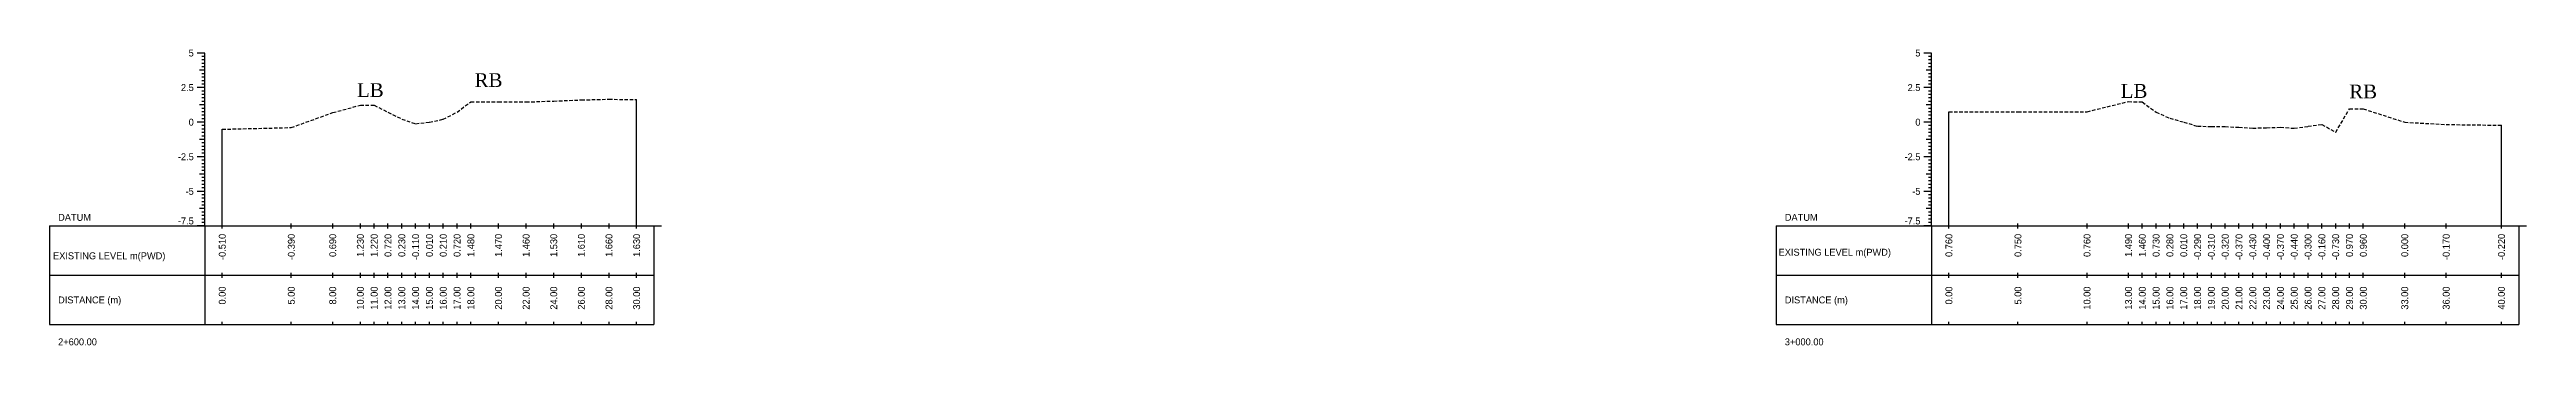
# Model space of a CAD drawing. Header units: inches. Extents: x 4752 to 6808, y -1487 to -426.
# Drawn here: x 5907.6 to 6086.9, y -1358.6 to -1337.2 of the extents above; entities that cross this region are included whole.
import ezdxf
from ezdxf.enums import TextEntityAlignment as Align

# ---------------------------------------------------------------- set-up
doc = ezdxf.new("R2010")
doc.units = ezdxf.units.IN
doc.header["$MEASUREMENT"] = 0
doc.linetypes.add('HIDDEN', pattern=[0.375, 0.25, -0.125])
doc.layers.add('CS_Drawing', color=7, linetype='Continuous')
doc.layers.add('GL', color=3, linetype='HIDDEN')
doc.styles.add('romans', font='romans.shx')

msp = doc.modelspace()

# ---------------------------------------------------------------- linework, layer by layer
at = {"layer": 'CS_Drawing'}
for p, q in [((5918.86, -1337.49), (5918.3, -1337.49)), ((5918.86, -1337.49), (5918.46, -1337.49)), ((5918.86, -1337.49), (5918.63, -1337.49)), ((5918.86, -1349.99), (5918.86, -1337.49)), ((6043.86, -1337.49), (6043.3, -1337.49)), ((6043.86, -1337.49), (6043.46, -1337.49)), ((6043.86, -1337.49), (6043.63, -1337.49)), ((6043.86, -1349.99), (6043.86, -1337.49)), ((5918.86, -1338.74), (5918.46, -1338.74)), ((5918.86, -1337.74), (5918.63, -1337.74)), ((5918.86, -1337.99), (5918.63, -1337.99)), ((5918.86, -1338.24), (5918.63, -1338.24)), ((5918.86, -1338.49), (5918.63, -1338.49)), ((5918.86, -1338.74), (5918.63, -1338.74)), ((5918.86, -1338.99), (5918.63, -1338.99)), ((5918.86, -1339.24), (5918.63, -1339.24)), ((6043.86, -1338.74), (6043.46, -1338.74)), ((6043.86, -1337.74), (6043.63, -1337.74)), ((6043.86, -1337.99), (6043.63, -1337.99)), ((6043.86, -1338.24), (6043.63, -1338.24)), ((6043.86, -1338.49), (6043.63, -1338.49)), ((6043.86, -1338.74), (6043.63, -1338.74)), ((6043.86, -1338.99), (6043.63, -1338.99)), ((6043.86, -1339.24), (6043.63, -1339.24)), ((5918.86, -1339.99), (5918.3, -1339.99)), ((5918.86, -1339.99), (5918.46, -1339.99)), ((5918.86, -1341.24), (5918.46, -1341.24)), ((5918.86, -1339.49), (5918.63, -1339.49)), ((5918.86, -1339.74), (5918.63, -1339.74)), ((5918.86, -1339.99), (5918.63, -1339.99)), ((5918.86, -1340.24), (5918.63, -1340.24)), ((5918.86, -1340.49), (5918.63, -1340.49)), ((5918.86, -1340.74), (5918.63, -1340.74)), ((5918.86, -1340.99), (5918.63, -1340.99)), ((5918.86, -1341.24), (5918.63, -1341.24)), ((5950.11, -1349.99), (5950.11, -1340.86)), ((6043.86, -1339.99), (6043.3, -1339.99)), ((6043.86, -1339.99), (6043.46, -1339.99)), ((6043.86, -1341.24), (6043.46, -1341.24)), ((6043.86, -1339.49), (6043.63, -1339.49)), ((6043.86, -1339.74), (6043.63, -1339.74)), ((6043.86, -1339.99), (6043.63, -1339.99)), ((6043.86, -1340.24), (6043.63, -1340.24)), ((6043.86, -1340.49), (6043.63, -1340.49)), ((6043.86, -1340.74), (6043.63, -1340.74)), ((6043.86, -1340.99), (6043.63, -1340.99)), ((6043.86, -1341.24), (6043.63, -1341.24)), ((5918.86, -1342.49), (5918.3, -1342.49)), ((5918.86, -1342.49), (5918.46, -1342.49)), ((5918.86, -1341.49), (5918.63, -1341.49)), ((5918.86, -1341.74), (5918.63, -1341.74)), ((5918.86, -1341.99), (5918.63, -1341.99)), ((5918.86, -1342.24), (5918.63, -1342.24)), ((5918.86, -1342.49), (5918.63, -1342.49)), ((5918.86, -1342.74), (5918.63, -1342.74)), ((5918.86, -1342.99), (5918.63, -1342.99)), ((5920.11, -1349.99), (5920.11, -1343)), ((6043.86, -1342.49), (6043.3, -1342.49)), ((6043.86, -1342.49), (6043.46, -1342.49)), ((6043.86, -1341.49), (6043.63, -1341.49)), ((6043.86, -1341.74), (6043.63, -1341.74)), ((6043.86, -1341.99), (6043.63, -1341.99)), ((6043.86, -1342.24), (6043.63, -1342.24)), ((6043.86, -1342.49), (6043.63, -1342.49)), ((6043.86, -1342.74), (6043.63, -1342.74)), ((6043.86, -1342.99), (6043.63, -1342.99)), ((6045.11, -1349.99), (6045.11, -1341.73)), ((6085.11, -1349.99), (6085.11, -1342.71)), ((5918.86, -1343.74), (5918.46, -1343.74)), ((5918.86, -1343.24), (5918.63, -1343.24)), ((5918.86, -1343.49), (5918.63, -1343.49)), ((5918.86, -1343.74), (5918.63, -1343.74)), ((5918.86, -1343.99), (5918.63, -1343.99)), ((5918.86, -1344.24), (5918.63, -1344.24)), ((5918.86, -1344.49), (5918.63, -1344.49)), ((5918.86, -1344.74), (5918.63, -1344.74)), ((6043.86, -1343.74), (6043.46, -1343.74)), ((6043.86, -1343.24), (6043.63, -1343.24)), ((6043.86, -1343.49), (6043.63, -1343.49)), ((6043.86, -1343.74), (6043.63, -1343.74)), ((6043.86, -1343.99), (6043.63, -1343.99)), ((6043.86, -1344.24), (6043.63, -1344.24)), ((6043.86, -1344.49), (6043.63, -1344.49)), ((6043.86, -1344.74), (6043.63, -1344.74)), ((5918.86, -1344.99), (5918.3, -1344.99)), ((5918.86, -1344.99), (5918.46, -1344.99)), ((5918.86, -1346.24), (5918.46, -1346.24)), ((5918.86, -1344.99), (5918.63, -1344.99)), ((5918.86, -1345.24), (5918.63, -1345.24)), ((5918.86, -1345.49), (5918.63, -1345.49)), ((5918.86, -1345.74), (5918.63, -1345.74)), ((5918.86, -1345.99), (5918.63, -1345.99)), ((5918.86, -1346.24), (5918.63, -1346.24)), ((5918.86, -1346.49), (5918.63, -1346.49)), ((6043.86, -1344.99), (6043.3, -1344.99)), ((6043.86, -1344.99), (6043.46, -1344.99)), ((6043.86, -1346.24), (6043.46, -1346.24)), ((6043.86, -1344.99), (6043.63, -1344.99)), ((6043.86, -1345.24), (6043.63, -1345.24)), ((6043.86, -1345.49), (6043.63, -1345.49)), ((6043.86, -1345.74), (6043.63, -1345.74)), ((6043.86, -1345.99), (6043.63, -1345.99)), ((6043.86, -1346.24), (6043.63, -1346.24)), ((6043.86, -1346.49), (6043.63, -1346.49)), ((5918.86, -1347.49), (5918.3, -1347.49)), ((5918.86, -1347.49), (5918.46, -1347.49)), ((5918.86, -1346.74), (5918.63, -1346.74)), ((5918.86, -1346.99), (5918.63, -1346.99)), ((5918.86, -1347.24), (5918.63, -1347.24)), ((5918.86, -1347.49), (5918.63, -1347.49)), ((5918.86, -1347.74), (5918.63, -1347.74)), ((5918.86, -1347.99), (5918.63, -1347.99)), ((5918.86, -1348.24), (5918.63, -1348.24)), ((6043.86, -1347.49), (6043.3, -1347.49)), ((6043.86, -1347.49), (6043.46, -1347.49)), ((6043.86, -1346.74), (6043.63, -1346.74)), ((6043.86, -1346.99), (6043.63, -1346.99)), ((6043.86, -1347.24), (6043.63, -1347.24)), ((6043.86, -1347.49), (6043.63, -1347.49)), ((6043.86, -1347.74), (6043.63, -1347.74)), ((6043.86, -1347.99), (6043.63, -1347.99)), ((6043.86, -1348.24), (6043.63, -1348.24)), ((5907.61, -1349.99), (5918.86, -1349.99)), ((5907.61, -1349.99), (5907.61, -1357.12)), ((5918.86, -1349.99), (5918.3, -1349.99)), ((5918.86, -1348.74), (5918.46, -1348.74)), ((5918.86, -1349.99), (5918.46, -1349.99)), ((5918.86, -1348.49), (5918.63, -1348.49)), ((5918.86, -1348.74), (5918.63, -1348.74)), ((5918.86, -1348.99), (5918.63, -1348.99)), ((5918.86, -1349.24), (5918.63, -1349.24)), ((5918.86, -1349.49), (5918.63, -1349.49)), ((5918.86, -1349.74), (5918.63, -1349.74)), ((5918.86, -1349.99), (5918.63, -1349.99)), ((5918.86, -1349.99), (5951.36, -1349.99)), ((5918.86, -1349.99), (5918.86, -1357.12)), ((5920.11, -1350.18), (5920.11, -1349.81)), ((5925.11, -1350.18), (5925.11, -1349.81)), ((5928.11, -1350.18), (5928.11, -1349.81)), ((5930.11, -1350.18), (5930.11, -1349.81)), ((5931.11, -1350.18), (5931.11, -1349.81)), ((5932.11, -1350.18), (5932.11, -1349.81)), ((5933.11, -1350.18), (5933.11, -1349.81)), ((5934.11, -1350.18), (5934.11, -1349.81)), ((5935.11, -1350.18), (5935.11, -1349.81)), ((5936.11, -1350.18), (5936.11, -1349.81)), ((5937.11, -1350.18), (5937.11, -1349.81)), ((5938.11, -1350.18), (5938.11, -1349.81)), ((5940.11, -1350.18), (5940.11, -1349.81)), ((5942.11, -1350.18), (5942.11, -1349.81)), ((5944.11, -1350.18), (5944.11, -1349.81)), ((5946.11, -1350.18), (5946.11, -1349.81)), ((5948.11, -1350.18), (5948.11, -1349.81)), ((5950.11, -1350.18), (5950.11, -1349.81)), ((5951.36, -1349.99), (5951.92, -1349.99)), ((5951.36, -1349.99), (5951.75, -1349.99)), ((5951.36, -1349.99), (5951.58, -1349.99)), ((5951.36, -1349.99), (5951.36, -1357.12)), ((6032.61, -1349.99), (6043.86, -1349.99)), ((6032.61, -1349.99), (6032.61, -1357.12)), ((6043.86, -1349.99), (6043.3, -1349.99)), ((6043.86, -1348.74), (6043.46, -1348.74)), ((6043.86, -1349.99), (6043.46, -1349.99)), ((6043.86, -1348.49), (6043.63, -1348.49)), ((6043.86, -1348.74), (6043.63, -1348.74)), ((6043.86, -1348.99), (6043.63, -1348.99)), ((6043.86, -1349.24), (6043.63, -1349.24)), ((6043.86, -1349.49), (6043.63, -1349.49)), ((6043.86, -1349.74), (6043.63, -1349.74)), ((6043.86, -1349.99), (6043.63, -1349.99)), ((6043.86, -1349.99), (6086.36, -1349.99)), ((6043.86, -1349.99), (6043.86, -1357.12)), ((6045.11, -1350.18), (6045.11, -1349.81)), ((6050.11, -1350.18), (6050.11, -1349.81)), ((6055.11, -1350.18), (6055.11, -1349.81)), ((6058.11, -1350.18), (6058.11, -1349.81)), ((6059.11, -1350.18), (6059.11, -1349.81)), ((6060.11, -1350.18), (6060.11, -1349.81)), ((6061.11, -1350.18), (6061.11, -1349.81)), ((6062.11, -1350.18), (6062.11, -1349.81)), ((6063.11, -1350.18), (6063.11, -1349.81)), ((6064.11, -1350.18), (6064.11, -1349.81)), ((6065.11, -1350.18), (6065.11, -1349.81)), ((6066.11, -1350.18), (6066.11, -1349.81)), ((6067.11, -1350.18), (6067.11, -1349.81)), ((6068.11, -1350.18), (6068.11, -1349.81)), ((6069.11, -1350.18), (6069.11, -1349.81)), ((6070.11, -1350.18), (6070.11, -1349.81)), ((6071.11, -1350.18), (6071.11, -1349.81)), ((6072.11, -1350.18), (6072.11, -1349.81)), ((6073.11, -1350.18), (6073.11, -1349.81)), ((6074.11, -1350.18), (6074.11, -1349.81)), ((6075.11, -1350.18), (6075.11, -1349.81)), ((6078.11, -1350.18), (6078.11, -1349.81)), ((6081.11, -1350.18), (6081.11, -1349.81)), ((6085.11, -1350.18), (6085.11, -1349.81)), ((6086.36, -1349.99), (6086.92, -1349.99)), ((6086.36, -1349.99), (6086.75, -1349.99)), ((6086.36, -1349.99), (6086.58, -1349.99)), ((6086.36, -1349.99), (6086.36, -1357.12)), ((5907.61, -1353.56), (5918.86, -1353.56)), ((5918.86, -1353.56), (5951.36, -1353.56)), ((5918.86, -1353.56), (5951.36, -1353.56)), ((5920.11, -1353.74), (5920.11, -1353.37)), ((5925.11, -1353.74), (5925.11, -1353.37)), ((5928.11, -1353.74), (5928.11, -1353.37)), ((5930.11, -1353.74), (5930.11, -1353.37)), ((5931.11, -1353.74), (5931.11, -1353.37)), ((5932.11, -1353.74), (5932.11, -1353.37)), ((5933.11, -1353.74), (5933.11, -1353.37)), ((5934.11, -1353.74), (5934.11, -1353.37)), ((5935.11, -1353.74), (5935.11, -1353.37)), ((5936.11, -1353.74), (5936.11, -1353.37)), ((5937.11, -1353.74), (5937.11, -1353.37)), ((5938.11, -1353.74), (5938.11, -1353.37)), ((5940.11, -1353.74), (5940.11, -1353.37)), ((5942.11, -1353.74), (5942.11, -1353.37)), ((5944.11, -1353.74), (5944.11, -1353.37)), ((5946.11, -1353.74), (5946.11, -1353.37)), ((5948.11, -1353.74), (5948.11, -1353.37)), ((5950.11, -1353.74), (5950.11, -1353.37)), ((6032.61, -1353.56), (6043.86, -1353.56)), ((6043.86, -1353.56), (6086.36, -1353.56)), ((6043.86, -1353.56), (6086.36, -1353.56)), ((6045.11, -1353.74), (6045.11, -1353.37)), ((6050.11, -1353.74), (6050.11, -1353.37)), ((6055.11, -1353.74), (6055.11, -1353.37)), ((6058.11, -1353.74), (6058.11, -1353.37)), ((6059.11, -1353.74), (6059.11, -1353.37)), ((6060.11, -1353.74), (6060.11, -1353.37)), ((6061.11, -1353.74), (6061.11, -1353.37)), ((6062.11, -1353.74), (6062.11, -1353.37)), ((6063.11, -1353.74), (6063.11, -1353.37)), ((6064.11, -1353.74), (6064.11, -1353.37)), ((6065.11, -1353.74), (6065.11, -1353.37)), ((6066.11, -1353.74), (6066.11, -1353.37)), ((6067.11, -1353.74), (6067.11, -1353.37)), ((6068.11, -1353.74), (6068.11, -1353.37)), ((6069.11, -1353.74), (6069.11, -1353.37)), ((6070.11, -1353.74), (6070.11, -1353.37)), ((6071.11, -1353.74), (6071.11, -1353.37)), ((6072.11, -1353.74), (6072.11, -1353.37)), ((6073.11, -1353.74), (6073.11, -1353.37)), ((6074.11, -1353.74), (6074.11, -1353.37)), ((6075.11, -1353.74), (6075.11, -1353.37)), ((6078.11, -1353.74), (6078.11, -1353.37)), ((6081.11, -1353.74), (6081.11, -1353.37)), ((6085.11, -1353.74), (6085.11, -1353.37)), ((5907.61, -1357.12), (5918.86, -1357.12)), ((5918.86, -1357.12), (5951.36, -1357.12)), ((5920.11, -1357.12), (5920.11, -1356.93)), ((5925.11, -1357.12), (5925.11, -1356.93)), ((5928.11, -1357.12), (5928.11, -1356.93)), ((5930.11, -1357.12), (5930.11, -1356.93)), ((5931.11, -1357.12), (5931.11, -1356.93)), ((5932.11, -1357.12), (5932.11, -1356.93)), ((5933.11, -1357.12), (5933.11, -1356.93)), ((5934.11, -1357.12), (5934.11, -1356.93)), ((5935.11, -1357.12), (5935.11, -1356.93)), ((5936.11, -1357.12), (5936.11, -1356.93)), ((5937.11, -1357.12), (5937.11, -1356.93)), ((5938.11, -1357.12), (5938.11, -1356.93)), ((5940.11, -1357.12), (5940.11, -1356.93)), ((5942.11, -1357.12), (5942.11, -1356.93)), ((5944.11, -1357.12), (5944.11, -1356.93)), ((5946.11, -1357.12), (5946.11, -1356.93)), ((5948.11, -1357.12), (5948.11, -1356.93)), ((5950.11, -1357.12), (5950.11, -1356.93)), ((6032.61, -1357.12), (6043.86, -1357.12)), ((6043.86, -1357.12), (6086.36, -1357.12)), ((6045.11, -1357.12), (6045.11, -1356.93)), ((6050.11, -1357.12), (6050.11, -1356.93)), ((6055.11, -1357.12), (6055.11, -1356.93)), ((6058.11, -1357.12), (6058.11, -1356.93)), ((6059.11, -1357.12), (6059.11, -1356.93)), ((6060.11, -1357.12), (6060.11, -1356.93)), ((6061.11, -1357.12), (6061.11, -1356.93)), ((6062.11, -1357.12), (6062.11, -1356.93)), ((6063.11, -1357.12), (6063.11, -1356.93)), ((6064.11, -1357.12), (6064.11, -1356.93)), ((6065.11, -1357.12), (6065.11, -1356.93)), ((6066.11, -1357.12), (6066.11, -1356.93)), ((6067.11, -1357.12), (6067.11, -1356.93)), ((6068.11, -1357.12), (6068.11, -1356.93)), ((6069.11, -1357.12), (6069.11, -1356.93)), ((6070.11, -1357.12), (6070.11, -1356.93)), ((6071.11, -1357.12), (6071.11, -1356.93)), ((6072.11, -1357.12), (6072.11, -1356.93)), ((6073.11, -1357.12), (6073.11, -1356.93)), ((6074.11, -1357.12), (6074.11, -1356.93)), ((6075.11, -1357.12), (6075.11, -1356.93)), ((6078.11, -1357.12), (6078.11, -1356.93)), ((6081.11, -1357.12), (6081.11, -1356.93)), ((6085.11, -1357.12), (6085.11, -1356.93))]:
    msp.add_line(p, q, dxfattribs=at)
at = {"layer": 'GL'}
for points in [[(5920.11, -1343), (5925.11, -1342.88), (5928.11, -1341.8), (5930.11, -1341.26), (5931.11, -1341.27), (5932.11, -1341.77), (5933.11, -1342.26), (5934.11, -1342.6), (5935.11, -1342.48), (5936.11, -1342.28), (5937.11, -1341.77), (5938.11, -1341.01), (5940.11, -1341.02), (5942.11, -1341.03), (5944.11, -1340.96), (5946.11, -1340.88), (5948.11, -1340.83), (5950.11, -1340.86)], [(6045.11, -1341.73), (6050.11, -1341.74), (6055.11, -1341.73), (6058.11, -1341), (6059.11, -1341.03), (6060.11, -1341.76), (6061.11, -1342.21), (6062.11, -1342.48), (6063.11, -1342.78), (6064.11, -1342.8), (6065.11, -1342.81), (6066.11, -1342.86), (6067.11, -1342.92), (6068.11, -1342.89), (6069.11, -1342.86), (6070.11, -1342.93), (6071.11, -1342.79), (6072.11, -1342.65), (6073.11, -1343.22), (6074.11, -1341.52), (6075.11, -1341.53), (6078.11, -1342.49), (6081.11, -1342.66), (6085.11, -1342.71)]]:
    msp.add_lwpolyline(points, dxfattribs=at)

# ---------------------------------------------------------------- texts
at = {"char_height": 1, "width": 325.847, "attachment_point": 1, "style": 'romans'}
for s, insert in [('\\pi-1,l1;{\\fTimes New Roman|b0|i0|c0|p18;RB}', (5938.38, -1338.95)), ('{\\fTimes New Roman|b0|i0|c0|p18;LB}', (5929.87, -1339.67)), ('{\\fTimes New Roman|b0|i0|c0|p18;LB}', (6057.55, -1339.73)), ('\\pi-1,l1;{\\fTimes New Roman|b0|i0|c0|p18;RB}', (6074.09, -1339.77))]:
    msp.add_mtext(s, dxfattribs=dict(at, insert=insert))
at = {"layer": 'CS_Drawing'}
for s, p in [('5', (5918.05, -1337.49)), ('5', (6043.05, -1337.49)), ('2.5', (5918.05, -1339.99)), ('2.5', (6043.05, -1339.99)), ('0', (5918.05, -1342.49)), ('0', (6043.05, -1342.49)), ('-2.5', (5918.05, -1344.99)), ('-2.5', (6043.05, -1344.99)), ('-5', (5918.05, -1347.49)), ('-5', (6043.05, -1347.49))]:
    msp.add_text(s, height=0.5, dxfattribs=at).set_placement(p, align=Align.MIDDLE_RIGHT)
for s, p in [('DATUM', (5908.23, -1349.37)), ('DATUM', (6033.23, -1349.37)), ('EXISTING LEVEL m(PWD)', (5907.86, -1352.15)), ('EXISTING LEVEL m(PWD)', (6032.78, -1351.89)), ('DISTANCE (m)', (5908.23, -1355.34)), ('DISTANCE (m)', (6033.23, -1355.34)), ('2+600.00', (5908.23, -1358.37)), ('3+000.00', (6033.23, -1358.37))]:
    msp.add_text(s, height=0.5, dxfattribs=at).set_placement(p, align=Align.MIDDLE_LEFT)
for p in [(5918.05, -1349.88), (6043.05, -1349.88)]:
    msp.add_text('-7.5', height=0.5, dxfattribs=at).set_placement(p, align=Align.RIGHT)
for s, p in [('-0.510', (5920.11, -1350.56)), ('-0.390', (5925.11, -1350.56)), ('0.690', (5928.11, -1350.56)), ('1.230', (5930.11, -1350.56)), ('1.220', (5931.11, -1350.56)), ('0.720', (5932.11, -1350.56)), ('0.230', (5933.11, -1350.56)), ('-0.110', (5934.11, -1350.56)), ('0.010', (5935.11, -1350.56)), ('0.210', (5936.11, -1350.56)), ('0.720', (5937.11, -1350.56)), ('1.480', (5938.11, -1350.56)), ('1.470', (5940.11, -1350.56)), ('1.460', (5942.11, -1350.56)), ('1.530', (5944.11, -1350.56)), ('1.610', (5946.11, -1350.56)), ('1.660', (5948.11, -1350.56)), ('1.630', (5950.11, -1350.56)), ('0.760', (6045.11, -1350.56)), ('0.750', (6050.11, -1350.56)), ('0.760', (6055.11, -1350.56)), ('1.490', (6058.11, -1350.56)), ('1.460', (6059.11, -1350.56)), ('0.730', (6060.11, -1350.56)), ('0.280', (6061.11, -1350.56)), ('0.010', (6062.11, -1350.56)), ('-0.290', (6063.11, -1350.56)), ('-0.310', (6064.11, -1350.56)), ('-0.320', (6065.11, -1350.56)), ('-0.370', (6066.11, -1350.56)), ('-0.430', (6067.11, -1350.56)), ('-0.400', (6068.11, -1350.56)), ('-0.370', (6069.11, -1350.56)), ('-0.440', (6070.11, -1350.56)), ('-0.300', (6071.11, -1350.56)), ('-0.160', (6072.11, -1350.56)), ('-0.730', (6073.11, -1350.56)), ('0.970', (6074.11, -1350.56)), ('0.960', (6075.11, -1350.56)), ('0.000', (6078.11, -1350.56)), ('-0.170', (6081.11, -1350.56)), ('-0.220', (6085.11, -1350.56)), ('0.00', (5920.11, -1354.37)), ('5.00', (5925.11, -1354.37)), ('8.00', (5928.11, -1354.37)), ('10.00', (5930.11, -1354.37)), ('11.00', (5931.11, -1354.37)), ('12.00', (5932.11, -1354.37)), ('13.00', (5933.11, -1354.37)), ('14.00', (5934.11, -1354.37)), ('15.00', (5935.11, -1354.37)), ('16.00', (5936.11, -1354.37)), ('17.00', (5937.11, -1354.37)), ('18.00', (5938.11, -1354.37)), ('20.00', (5940.11, -1354.37)), ('22.00', (5942.11, -1354.37)), ('24.00', (5944.11, -1354.37)), ('26.00', (5946.11, -1354.37)), ('28.00', (5948.11, -1354.37)), ('30.00', (5950.11, -1354.37)), ('0.00', (6045.11, -1354.37)), ('5.00', (6050.11, -1354.37)), ('10.00', (6055.11, -1354.37)), ('13.00', (6058.11, -1354.37)), ('14.00', (6059.11, -1354.37)), ('15.00', (6060.11, -1354.37)), ('16.00', (6061.11, -1354.37)), ('17.00', (6062.11, -1354.37)), ('18.00', (6063.11, -1354.37)), ('19.00', (6064.11, -1354.37)), ('20.00', (6065.11, -1354.37)), ('21.00', (6066.11, -1354.37)), ('22.00', (6067.11, -1354.37)), ('23.00', (6068.11, -1354.37)), ('24.00', (6069.11, -1354.37)), ('25.00', (6070.11, -1354.37)), ('26.00', (6071.11, -1354.37)), ('27.00', (6072.11, -1354.37)), ('28.00', (6073.11, -1354.37)), ('29.00', (6074.11, -1354.37)), ('30.00', (6075.11, -1354.37)), ('33.00', (6078.11, -1354.37)), ('36.00', (6081.11, -1354.37)), ('40.00', (6085.11, -1354.37))]:
    msp.add_text(s, height=0.5, rotation=90, dxfattribs=at).set_placement(p, align=Align.MIDDLE_RIGHT)

doc.saveas('drawing.dxf')
